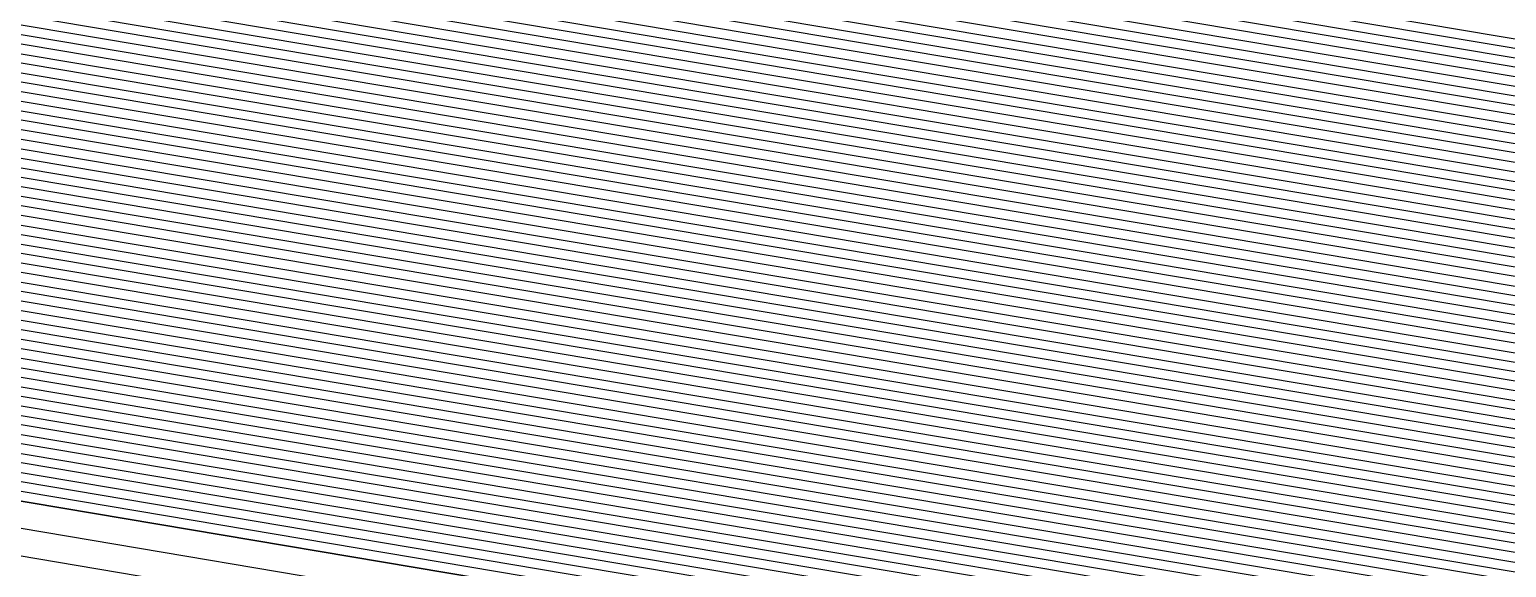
# Model space of a CAD drawing. Extents: x 7084 to 11035, y 13750 to 16729.
# Drawn here: x 8989.68 to 9026.22, y 14683.73 to 14697.03 of the extents above; entities that cross this region are included whole.
import ezdxf

# ---------------------------------------------------------------- set-up
doc = ezdxf.new("R2010")
doc.units = 0
doc.layers.add('Default', color=7, linetype='Continuous')

msp = doc.modelspace()

# ---------------------------------------------------------------- linework, layer by layer
at = {"layer": 'Default'}
for points in [[(9178.98, 14652.106), (8948.079, 14690.971), (8774.332, 14695.543), (8632.59, 14695.543), (8548.003, 14722.977), (8545.107, 14724.126), (8522.245, 14794.997), (8563.396, 14934.452), (8547.393, 15085.338), (8546.269, 15088.436), (8555.414, 15202.744), (8557.611, 15203.893), (8557.941, 15203.873), (8621.953, 15336.47)], [(8624.653, 15334.548), (8561.008, 15202.713), (8560.86, 15201.925), (8560.762, 15201.63), (8560.442, 15200.965), (8551.35, 15087.314), (8551.079, 15086.699), (8566.99, 14936.679), (8566.99, 14936.113), (8578.355, 14879.288), (8578.65, 14878.402), (8633.203, 14698.833), (8633.769, 14698.02), (8774.696, 14698.02), (8775.878, 14697.233), (8948.628, 14692.687), (8949.76, 14692.761), (9179.335, 14654.119)], [(8630.339, 15331.209), (8569.222, 15204.609), (8568.533, 15200.933), (8568.073, 15199.554), (8566.58, 15196.452), (8557.849, 15087.314), (8556.585, 15084.442), (8571.864, 14940.38), (8571.864, 14937.738), (8582.778, 14883.169), (8584.157, 14879.033), (8636.543, 14706.596), (8639.185, 14702.804), (8774.516, 14702.804), (8780.03, 14699.128), (8945.92, 14694.763), (8951.204, 14695.107), (9171.663, 14658.001), (9177.062, 14661.102), (9181.543, 14660.987), (9185.908, 14659.149), (9188.665, 14659.034)], [(8633.441, 15329.387), (8573.702, 15205.643), (8572.718, 15200.391), (8572.061, 15198.422), (8569.928, 15193.99), (8561.394, 15087.314), (8559.588, 15083.211), (8574.523, 14942.399), (8574.523, 14938.624), (8585.191, 14885.286), (8587.16, 14879.378), (8638.364, 14710.83), (8642.139, 14705.414), (8774.417, 14705.414), (8782.295, 14700.162), (8944.443, 14695.895), (8951.992, 14696.388), (9167.478, 14660.118)], [(8637.577, 15326.958), (8579.676, 15207.021), (8578.298, 15199.669), (8577.379, 15196.912), (8574.392, 15190.708), (8566.12, 15087.314), (8563.593, 15081.57), (8578.068, 14945.09), (8578.068, 14939.806), (8588.407, 14888.109), (8591.164, 14879.838), (8640.793, 14716.475), (8646.078, 14708.893), (8774.286, 14708.893), (8785.315, 14701.541), (8942.473, 14697.405), (8953.043, 14698.094), (9161.898, 14662.94)], [(8644.297, 15323.011), (8589.384, 15209.261), (8587.365, 15198.495), (8586.019, 15194.458), (8581.646, 15185.374), (8573.801, 15087.314), (8570.1, 15078.903), (8583.828, 14949.464), (8583.828, 14941.726), (8593.634, 14892.696), (8597.672, 14880.584), (8644.74, 14725.65), (8652.479, 14714.547), (8774.073, 14714.547), (8790.222, 14703.781), (8939.273, 14699.859), (8954.749, 14700.868), (9152.83, 14667.528)], [(8646.365, 15321.796), (8592.371, 15209.951), (8590.155, 15198.134), (8588.678, 15193.703), (8583.878, 15183.733), (8576.164, 15087.314), (8572.102, 15078.083), (8585.601, 14950.81), (8585.601, 14942.317), (8595.243, 14894.108), (8599.674, 14880.814), (8645.955, 14728.472), (8654.448, 14716.287), (8774.007, 14716.287), (8791.732, 14704.47), (8938.288, 14700.614), (8955.275, 14701.721), (9150.04, 14668.939)], [(9198.389, 14676.111), (9181.863, 14683.069), (9164.901, 14683.504), (9144.46, 14671.762), (8956.325, 14703.428), (8936.319, 14702.123), (8794.752, 14705.849), (8773.876, 14719.766), (8658.387, 14719.766), (8648.384, 14734.118), (8603.678, 14881.274), (8598.459, 14896.93), (8589.146, 14943.498), (8589.146, 14953.501), (8576.107, 15076.442), (8580.891, 15087.314), (8588.342, 15180.451), (8593.995, 15192.193), (8595.735, 15197.412), (8598.345, 15211.329), (8650.501, 15319.368)], [(9199.029, 14676.981), (9181.879, 14684.202), (9164.278, 14684.653), (9143.065, 14672.467), (8956.587, 14703.855), (8935.827, 14702.501), (8795.507, 14706.193), (8773.843, 14720.636), (8659.371, 14720.636), (8648.991, 14735.529), (8604.679, 14881.388), (8599.264, 14897.636), (8590.032, 14943.794), (8590.032, 14954.174), (8577.108, 15076.031), (8582.072, 15087.314), (8589.458, 15179.63), (8595.325, 15191.816), (8597.13, 15197.232), (8599.838, 15211.674), (8651.535, 15318.76)], [(8657.222, 15315.421), (8608.052, 15213.57), (8604.803, 15196.239), (8602.636, 15189.74), (8595.596, 15175.117), (8588.571, 15087.314), (8582.614, 15073.775), (8594.906, 14957.875), (8594.906, 14945.419), (8603.687, 14901.517), (8610.186, 14882.02), (8652.331, 14743.292), (8664.787, 14725.42), (8773.663, 14725.42), (8799.659, 14708.089), (8933.119, 14704.577), (8958.032, 14706.202), (9135.393, 14676.349)], [(8658.772, 15314.51), (8610.292, 15214.086), (8606.895, 15195.968), (8604.63, 15189.174), (8597.27, 15173.886), (8590.344, 15087.314), (8584.116, 15073.159), (8596.236, 14958.884), (8596.236, 14945.862), (8604.893, 14902.576), (8611.687, 14882.193), (8653.242, 14745.409), (8666.264, 14726.725), (8773.613, 14726.725), (8800.791, 14708.606), (8932.38, 14705.143), (8958.426, 14706.842), (9133.3, 14677.407), (9159.912, 14692.695), (9181.994, 14692.129), (9203.51, 14683.069)], [(8661.357, 15312.992), (8614.026, 15214.948), (8610.383, 15195.517), (8607.954, 15188.23), (8600.06, 15171.835), (8593.298, 15087.314), (8586.618, 15072.133), (8598.451, 14960.567), (8598.451, 14946.6), (8606.903, 14904.34), (8614.19, 14882.48), (8654.76, 14748.938), (8668.726, 14728.899), (8773.531, 14728.899), (8802.678, 14709.468), (8931.149, 14706.087), (8959.082, 14707.909), (9129.813, 14679.172), (9158.353, 14695.567), (9182.035, 14694.96), (9205.11, 14685.244), (9219.683, 14684.637)], [(9676.938, 14735.529), (9478.151, 14668.57), (9470.356, 14662.21), (9460.099, 14659.543), (9194.352, 14663.728), (9189.429, 14663.933), (9181.633, 14667.216), (9173.632, 14667.421), (9163.99, 14661.882), (8952.649, 14697.454), (8943.212, 14696.839), (8784.182, 14701.024), (8774.335, 14707.588), (8644.601, 14707.588), (8639.883, 14714.358), (8589.663, 14879.665), (8587.201, 14887.05), (8576.739, 14939.363), (8576.739, 14944.081), (8562.091, 15082.186), (8564.348, 15087.314), (8572.718, 15191.939), (8575.385, 15197.478)], [(9672.86, 14739.321), (9479.53, 14674.199), (9469.552, 14666.059), (9456.422, 14662.645), (9197.971, 14666.715), (9191.669, 14666.978), (9181.69, 14671.179), (9171.449, 14671.442), (9159.108, 14664.352), (8953.568, 14698.948), (8941.489, 14698.16), (8786.825, 14702.23), (8774.221, 14710.633), (8648.047, 14710.633), (8642.008, 14719.298), (8593.167, 14880.067), (8590.016, 14889.52), (8579.84, 14940.397), (8579.84, 14946.436), (8565.595, 15080.75), (8568.483, 15087.314), (8576.624, 15189.067), (8580.037, 15196.157)], [(8583.361, 15195.213), (8579.414, 15187.015), (8571.438, 15087.314), (8568.098, 15079.724), (8582.056, 14948.118), (8582.056, 14941.135), (8592.026, 14891.285), (8595.669, 14880.355), (8643.526, 14722.827), (8650.509, 14712.807), (8774.138, 14712.807), (8788.712, 14703.092), (8940.258, 14699.104), (8954.224, 14700.015), (9155.62, 14666.116), (9169.89, 14674.314), (9181.731, 14674.01), (9193.269, 14669.152), (9200.556, 14668.849), (9453.796, 14664.861), (9468.977, 14668.808), (9480.515, 14678.22), (9669.947, 14742.028)], [(9691.289, 14720.728), (9473.559, 14647.387), (9182.489, 14651.971), (9182.014, 14651.484), (9180.316, 14651.759), (9180.204, 14652.583), (8948.723, 14691.546), (8774.539, 14696.129), (8632.441, 14696.129), (8547.641, 14723.632), (8546.193, 14724.207), (8523.274, 14795.256), (8564.528, 14935.061), (8548.485, 15086.326), (8547.923, 15087.875)], [(9672.277, 14739.862), (9479.727, 14675.003), (9469.437, 14666.608), (9455.897, 14663.088), (9198.488, 14667.142), (9191.989, 14667.413), (9181.699, 14671.745), (9171.138, 14672.016), (9158.41, 14664.705), (8953.699, 14699.161), (8941.243, 14698.349), (8787.202, 14702.402), (8774.204, 14711.068), (8648.54, 14711.068), (8642.311, 14720.004), (8593.667, 14880.125), (8590.418, 14889.873), (8580.283, 14940.544), (8580.283, 14946.773), (8566.096, 15080.544), (8569.074, 15087.314)], [(9671.695, 14740.404), (9479.924, 14675.807), (9469.322, 14667.158), (9455.372, 14663.531), (9199.005, 14667.569), (9192.309, 14667.848), (9181.707, 14672.312), (9170.826, 14672.591), (9157.713, 14665.058), (8953.83, 14699.374), (8940.996, 14698.537), (8787.58, 14702.575), (8774.188, 14711.503), (8649.032, 14711.503), (8642.615, 14720.71), (8594.168, 14880.182), (8590.82, 14890.226), (8580.727, 14940.692), (8580.727, 14947.109), (8566.596, 15080.339), (8569.665, 15087.314)], [(9668.782, 14743.112), (9480.909, 14679.828), (9468.747, 14669.907), (9452.746, 14665.747), (9201.59, 14669.702), (9193.909, 14670.022), (9181.748, 14675.143), (9169.267, 14675.463), (9154.225, 14666.822), (8954.487, 14700.441), (8939.765, 14699.481), (8789.467, 14703.436), (8774.106, 14713.677), (8651.494, 14713.677), (8644.133, 14724.238), (8596.671, 14880.469), (8592.83, 14891.99), (8582.942, 14941.431), (8582.942, 14948.791), (8569.099, 15079.314)], [(8598.894, 14946.748), (8607.305, 14904.693), (8614.691, 14882.537), (8655.063, 14749.643), (8669.218, 14729.334), (8773.515, 14729.334), (8803.056, 14709.64), (8930.903, 14706.276), (8959.213, 14708.122), (9129.115, 14679.524), (9158.041, 14696.141), (9182.043, 14695.526), (9205.43, 14685.679), (9220.2, 14685.063), (9433.84, 14681.699), (9464.612, 14689.7), (9487.998, 14708.778), (9647.807, 14762.609)], [(9678.686, 14733.905), (9477.561, 14666.157), (9470.7, 14660.561), (9461.674, 14658.214), (9192.801, 14662.448), (9188.468, 14662.629), (9181.608, 14665.517), (9174.568, 14665.698), (9166.083, 14660.823), (8952.255, 14696.814), (8943.95, 14696.273), (8783.05, 14700.507), (8774.385, 14706.284), (8643.124, 14706.284), (8638.972, 14712.241), (8588.161, 14879.493), (8585.995, 14885.992), (8575.409, 14938.92), (8575.409, 14943.072)], [(9664.703, 14746.903), (9482.287, 14685.457), (9467.943, 14673.756), (9449.07, 14668.849), (9205.208, 14672.689), (9196.149, 14673.066), (9181.805, 14679.106), (9167.084, 14679.483), (9149.343, 14669.292), (8955.406, 14701.935), (8938.042, 14700.802), (8792.109, 14704.643), (8773.991, 14716.722), (8654.94, 14716.722), (8646.258, 14729.178), (8600.174, 14880.871), (8595.645, 14894.46), (8586.044, 14942.465)], [(9679.269, 14733.363), (9477.364, 14665.353), (9470.815, 14660.011), (9462.199, 14657.771), (9192.284, 14662.021), (9188.148, 14662.194), (9181.6, 14664.951), (9174.88, 14665.123), (9166.78, 14660.47), (8952.123, 14696.601), (8944.197, 14696.084), (8782.673, 14700.334), (8774.401, 14705.849), (8642.631, 14705.849), (8638.668, 14711.535), (8587.66, 14879.435), (8585.593, 14885.639), (8574.966, 14938.772)], [(8773.548, 14728.464), (8802.301, 14709.295), (8931.395, 14705.898), (8958.951, 14707.695), (9130.51, 14678.819), (9158.665, 14694.993), (9182.027, 14694.393), (9204.79, 14684.809), (9219.167, 14684.21), (9434.89, 14680.813), (9464.842, 14688.6), (9487.605, 14707.17), (9648.973, 14761.526)], [(9649.555, 14760.984), (9487.408, 14706.366), (9464.956, 14688.05), (9435.415, 14680.37), (9218.65, 14683.783), (9204.47, 14684.374), (9182.019, 14693.827), (9158.977, 14694.418), (9131.208, 14678.466), (8958.819, 14707.482), (8931.642, 14705.709), (8801.923, 14709.123), (8773.564, 14728.029)], [(9650.138, 14760.442), (9487.211, 14705.562), (9465.071, 14687.501), (9435.941, 14679.927), (9218.133, 14683.357), (9204.15, 14683.939), (9182.01, 14693.261), (9159.288, 14693.844), (9131.905, 14678.113), (8958.688, 14707.269), (8931.888, 14705.521), (8801.546, 14708.951), (8773.58, 14727.594)], [(8773.597, 14727.159), (8801.169, 14708.778), (8932.134, 14705.332), (8958.557, 14707.055), (9132.603, 14677.76), (9159.6, 14693.269), (9182.002, 14692.695), (9203.83, 14683.504), (9217.616, 14682.93), (9436.466, 14679.483), (9465.186, 14686.951), (9487.014, 14704.757), (9650.72, 14759.901)], [(8773.63, 14726.29), (8800.414, 14708.434), (8932.626, 14704.954), (8958.294, 14706.628), (9133.998, 14677.055), (9160.224, 14692.12), (9181.986, 14691.562), (9203.19, 14682.634), (9216.582, 14682.076), (9437.516, 14678.597), (9465.416, 14685.851), (9486.62, 14703.149), (9651.886, 14758.818)], [(9652.468, 14758.276), (9486.423, 14702.345), (9465.531, 14685.301), (9438.041, 14678.154), (9216.065, 14681.65), (9202.87, 14682.2), (9181.978, 14690.996), (9160.536, 14691.546), (9134.695, 14676.702), (8958.163, 14706.415), (8932.873, 14704.766), (8800.036, 14708.261), (8773.646, 14725.855)], [(9653.634, 14757.193), (9486.029, 14700.737), (9465.761, 14684.202), (9439.092, 14677.268), (9215.031, 14680.796), (9202.23, 14681.33), (9181.961, 14689.864), (9161.159, 14690.397), (9136.09, 14675.996), (8957.9, 14705.988), (8933.365, 14704.388), (8799.281, 14707.917), (8773.679, 14724.985)], [(8773.695, 14724.55), (8798.904, 14707.744), (8933.611, 14704.199), (8957.769, 14705.775), (9136.788, 14675.643), (9161.471, 14689.823), (9181.953, 14689.298), (9201.91, 14680.895), (9214.514, 14680.37), (9439.617, 14676.825), (9465.875, 14683.652), (9485.832, 14699.932), (9654.216, 14756.651)], [(9654.799, 14756.11), (9485.635, 14699.128), (9465.99, 14683.102), (9440.142, 14676.382), (9213.997, 14679.943), (9201.59, 14680.46), (9181.945, 14688.731), (9161.783, 14689.248), (9137.485, 14675.29), (8957.638, 14705.562), (8933.857, 14704.011), (8798.526, 14707.572), (8773.712, 14724.115)], [(9655.381, 14755.568), (9485.438, 14698.324), (9466.105, 14682.552), (9440.667, 14675.938), (9213.48, 14679.516), (9201.27, 14680.025), (9181.937, 14688.165), (9162.095, 14688.674), (9138.183, 14674.937), (8957.507, 14705.348), (8934.103, 14703.822), (8798.149, 14707.4), (8773.728, 14723.68)], [(8773.745, 14723.245), (8797.771, 14707.227), (8934.35, 14703.633), (8957.375, 14705.135), (9138.88, 14674.585), (9162.407, 14688.1), (9181.928, 14687.599), (9200.95, 14679.59), (9212.963, 14679.09), (9441.192, 14675.495), (9466.22, 14682.003), (9485.241, 14697.52), (9655.964, 14755.027)], [(8934.596, 14703.445), (8957.244, 14704.922), (9139.578, 14674.232), (9162.718, 14687.525), (9181.92, 14687.033), (9200.629, 14679.155), (9212.446, 14678.663), (9441.717, 14675.052), (9466.335, 14681.453), (9485.044, 14696.716), (9656.547, 14754.485)], [(9657.129, 14753.943), (9484.847, 14695.912), (9466.45, 14680.903), (9442.243, 14674.609), (9211.929, 14678.236), (9200.309, 14678.72), (9181.912, 14686.467), (9163.03, 14686.951), (9140.275, 14673.879), (8957.113, 14704.708), (8934.842, 14703.256), (8797.016, 14706.883), (8773.777, 14722.375)], [(9657.712, 14753.402), (9484.65, 14695.107), (9466.565, 14680.353), (9442.768, 14674.166), (9211.412, 14677.809), (9199.989, 14678.285), (9181.904, 14685.9), (9163.342, 14686.376), (9140.973, 14673.526), (8956.981, 14704.495), (8935.088, 14703.067), (8796.639, 14706.71), (8773.794, 14721.941)], [(9658.294, 14752.86), (9484.454, 14694.303), (9466.68, 14679.803), (9443.293, 14673.723), (9210.895, 14677.383), (9199.669, 14677.85), (9181.896, 14685.334), (9163.654, 14685.802), (9141.67, 14673.173), (8956.85, 14704.282), (8935.334, 14702.878), (8796.261, 14706.538), (8773.81, 14721.506)], [(8773.827, 14721.071), (8795.884, 14706.366), (8935.58, 14702.69), (8956.719, 14704.068), (9142.368, 14672.82), (9163.966, 14685.228), (9181.887, 14684.768), (9199.349, 14677.416), (9210.378, 14676.956), (9443.818, 14673.28), (9466.794, 14679.254), (9484.257, 14693.499), (9658.877, 14752.319)], [(9660.042, 14751.235), (9483.863, 14691.891), (9467.024, 14678.154), (9444.868, 14672.394), (9209.344, 14676.103), (9198.709, 14676.546), (9181.871, 14683.636), (9164.589, 14684.079), (9143.763, 14672.115), (8956.456, 14703.642), (8936.073, 14702.312), (8795.129, 14706.021), (8773.859, 14720.201)], [(9661.208, 14750.152), (9483.469, 14690.282), (9467.254, 14677.054), (9445.919, 14671.507), (9208.31, 14675.249), (9198.069, 14675.676), (9181.854, 14682.503), (9165.213, 14682.93), (9145.158, 14671.409), (8956.194, 14703.215), (8936.565, 14701.935), (8794.374, 14705.676), (8773.892, 14719.331)], [(9661.79, 14749.611), (9483.272, 14689.478), (9467.369, 14676.505), (9446.444, 14671.064), (9207.793, 14674.823), (9197.749, 14675.241), (9181.846, 14681.937), (9165.525, 14682.355), (9145.855, 14671.056), (8956.062, 14703.001), (8936.811, 14701.746), (8793.997, 14705.504), (8773.909, 14718.896)], [(9662.373, 14749.069), (9483.075, 14688.674), (9467.484, 14675.955), (9446.969, 14670.621), (9207.276, 14674.396), (9197.429, 14674.806), (9181.838, 14681.371), (9165.837, 14681.781), (9146.553, 14670.703), (8955.931, 14702.788), (8937.058, 14701.557), (8793.619, 14705.332), (8773.925, 14718.461)], [(8955.8, 14702.575), (9147.25, 14670.35), (9166.148, 14681.207), (9181.83, 14680.805), (9197.109, 14674.371), (9206.759, 14673.969), (9447.494, 14670.178), (9467.599, 14675.405), (9482.878, 14687.87), (9662.955, 14748.528)], [(9663.538, 14747.986), (9482.681, 14687.066), (9467.714, 14674.855), (9448.02, 14669.735), (9206.242, 14673.542), (9196.789, 14673.936), (9181.822, 14680.238), (9166.46, 14680.632), (9147.948, 14669.997), (8955.668, 14702.361), (8937.55, 14701.18), (8792.864, 14704.987), (8773.958, 14717.591)], [(8773.974, 14717.156), (8792.487, 14704.815), (8937.796, 14700.991), (8955.537, 14702.148), (9148.645, 14669.645), (9166.772, 14680.058), (9181.813, 14679.672), (9196.469, 14673.501), (9205.725, 14673.116), (9448.545, 14669.292), (9467.828, 14674.306), (9482.484, 14686.261), (9664.121, 14747.444)], [(9665.868, 14745.82), (9481.893, 14683.849), (9468.173, 14672.656), (9450.12, 14667.962), (9204.174, 14671.836), (9195.509, 14672.197), (9181.789, 14677.974), (9167.708, 14678.335), (9150.738, 14668.586), (8955.143, 14701.508), (8938.535, 14700.425), (8791.354, 14704.298)], [(9666.451, 14745.278), (9481.696, 14683.045), (9468.288, 14672.106), (9450.645, 14667.519), (9203.657, 14671.409), (9195.189, 14671.762), (9181.781, 14677.407), (9168.019, 14677.76), (9151.435, 14668.233), (8955.012, 14701.295), (8938.781, 14700.236), (8790.977, 14704.126)], [(8954.881, 14701.081), (9152.133, 14667.88), (9168.331, 14677.186), (9181.772, 14676.841), (9194.869, 14671.327), (9203.14, 14670.982), (9451.171, 14667.076), (9468.403, 14671.557), (9481.499, 14682.241), (9667.034, 14744.736)], [(9668.199, 14743.653), (9481.106, 14680.632), (9468.633, 14670.457), (9452.221, 14666.19), (9202.107, 14670.129), (9194.229, 14670.457), (9181.756, 14675.709), (9168.955, 14676.037), (9153.528, 14667.175), (8954.618, 14700.655), (8939.519, 14699.67), (8789.844, 14703.609)], [(9669.364, 14742.57), (9480.712, 14679.024), (9468.862, 14669.357), (9453.271, 14665.304), (9201.073, 14669.275), (9193.589, 14669.587), (9181.74, 14674.576), (9169.579, 14674.888), (9154.923, 14666.469), (8954.355, 14700.228), (8940.012, 14699.292), (8789.09, 14703.264), (8774.122, 14713.242), (8651.001, 14713.242)], [(9670.529, 14741.487), (9480.318, 14677.416), (9469.092, 14668.258), (9454.322, 14664.417), (9200.039, 14668.422), (9192.949, 14668.717), (9181.723, 14673.444), (9170.202, 14673.739), (9156.318, 14665.763), (8954.093, 14699.801), (8940.504, 14698.915), (8788.335, 14702.919)], [(8787.957, 14702.747), (8940.75, 14698.726), (8953.962, 14699.588), (9157.015, 14665.41), (9170.514, 14673.165), (9181.715, 14672.878), (9192.629, 14668.282), (9199.522, 14667.995), (9454.847, 14663.974), (9469.207, 14667.708), (9480.121, 14676.611), (9671.112, 14740.945)], [(9673.442, 14738.779), (9479.333, 14673.395), (9469.667, 14665.509), (9456.947, 14662.202), (9197.454, 14666.288), (9191.349, 14666.543), (9181.682, 14670.613), (9171.761, 14670.867), (9159.805, 14663.999), (8953.436, 14698.734), (8941.735, 14697.971), (8786.447, 14702.058)], [(9674.025, 14738.237), (9479.136, 14672.591), (9469.781, 14664.959), (9457.473, 14661.759), (9196.937, 14665.862), (9191.029, 14666.108), (9181.674, 14670.047), (9172.073, 14670.293), (9160.503, 14663.646), (8953.305, 14698.521), (8941.981, 14697.783), (8786.07, 14701.885)], [(8785.692, 14701.713), (8942.227, 14697.594), (8953.174, 14698.308), (9161.2, 14663.293), (9172.385, 14669.718), (9181.666, 14669.481), (9190.709, 14665.673), (9196.42, 14665.435), (9457.998, 14661.316), (9469.896, 14664.409), (9478.939, 14671.786), (9674.608, 14737.696)], [(8784.937, 14701.368), (8942.72, 14697.216), (8952.911, 14697.881), (9162.595, 14662.588), (9173.009, 14668.57), (9181.649, 14668.348), (9190.069, 14664.803), (9195.386, 14664.582), (9459.048, 14660.429), (9470.126, 14663.31), (9478.545, 14670.178), (9675.773, 14736.613)], [(9676.356, 14736.071), (9478.348, 14669.374), (9470.241, 14662.76), (9459.573, 14659.986), (9194.869, 14664.155), (9189.749, 14664.368), (9181.641, 14667.782), (9173.32, 14667.995), (9163.293, 14662.235), (8952.78, 14697.668), (8942.966, 14697.028), (8784.56, 14701.196)], [(9677.521, 14734.988), (9477.954, 14667.765), (9470.471, 14661.66), (9460.624, 14659.1), (9193.835, 14663.302), (9189.108, 14663.498), (9181.625, 14666.649), (9173.944, 14666.846), (9164.688, 14661.529), (8952.517, 14697.241), (8943.458, 14696.65), (8783.805, 14700.851)], [(8783.427, 14700.679), (8943.704, 14696.461), (8952.386, 14697.028), (9165.385, 14661.176), (9174.256, 14666.272), (9181.617, 14666.083), (9188.788, 14663.064), (9193.318, 14662.875), (9461.149, 14658.657), (9470.586, 14661.111), (9477.758, 14666.961), (9678.103, 14734.446)], [(8781.918, 14699.99), (8944.689, 14695.706), (8951.861, 14696.174), (9168.175, 14659.765), (9175.503, 14663.974), (9181.584, 14663.818), (9187.508, 14661.324), (9191.25, 14661.168), (9463.25, 14656.885), (9471.045, 14658.911), (9476.97, 14663.745), (9680.434, 14732.28)], [(9681.016, 14731.738), (9476.773, 14662.94), (9471.16, 14658.362), (9463.775, 14656.441), (9190.733, 14660.741), (9187.188, 14660.889), (9181.576, 14663.252), (9175.815, 14663.4), (9168.873, 14659.412), (8951.73, 14695.961), (8944.935, 14695.518), (8781.54, 14699.818)], [(8781.163, 14699.645), (8945.181, 14695.329), (8951.598, 14695.747), (9169.57, 14659.059), (9176.127, 14662.826), (9181.567, 14662.686), (9186.868, 14660.454), (9190.216, 14660.315), (9464.3, 14655.998), (9471.275, 14657.812), (9476.576, 14662.136), (9681.599, 14731.197)], [(9682.182, 14730.655), (9476.379, 14661.332), (9471.39, 14657.262), (9464.825, 14655.555), (9189.699, 14659.888), (9186.548, 14660.019), (9181.559, 14662.12), (9176.439, 14662.251), (9170.268, 14658.706), (8951.467, 14695.534), (8945.427, 14695.14), (8780.785, 14699.473)], [(8780.408, 14699.301), (8945.674, 14694.952), (8951.336, 14695.321), (9170.965, 14658.353), (9176.75, 14661.677), (9181.551, 14661.554), (9186.228, 14659.584), (9189.182, 14659.461), (9465.35, 14655.112), (9471.505, 14656.712), (9476.182, 14660.528), (9682.764, 14730.114)], [(8638.693, 14702.37), (8774.532, 14702.37), (8779.653, 14698.956), (8946.166, 14694.574), (8951.073, 14694.894), (9172.36, 14657.648), (9177.374, 14660.528), (9181.534, 14660.421), (9185.588, 14658.714), (9188.148, 14658.608), (9466.401, 14654.226), (9471.734, 14655.613), (9475.788, 14658.92), (9683.93, 14729.03)], [(8779.275, 14698.784), (8946.412, 14694.385), (8950.942, 14694.681), (9173.058, 14657.295), (9177.686, 14659.954), (9181.526, 14659.855), (9185.268, 14658.28), (9187.631, 14658.181), (9466.926, 14653.783), (9471.849, 14655.063), (9475.591, 14658.115), (9684.512, 14728.489)], [(9685.095, 14727.947), (9475.394, 14657.311), (9471.964, 14654.513), (9467.451, 14653.34), (9187.114, 14657.754), (9184.948, 14657.845), (9181.518, 14659.289), (9177.998, 14659.379), (9173.755, 14656.942), (8950.811, 14694.467), (8946.658, 14694.197), (8778.898, 14698.611)], [(8778.52, 14698.439), (8946.905, 14694.008), (8950.679, 14694.254), (9174.453, 14656.589), (9178.31, 14658.805), (9181.51, 14658.723), (9184.628, 14657.41), (9186.597, 14657.328), (9467.976, 14652.896), (9472.079, 14653.963), (9475.197, 14656.507), (9685.677, 14727.406)], [(8950.548, 14694.041), (9175.15, 14656.236), (9178.621, 14658.23), (9181.502, 14658.156), (9184.308, 14656.975), (9186.081, 14656.901), (9468.501, 14652.453), (9472.194, 14653.413), (9475, 14655.703), (9686.26, 14726.864)], [(9686.843, 14726.322), (9474.803, 14654.899), (9472.309, 14652.864), (9469.027, 14652.01), (9185.564, 14656.474), (9183.988, 14656.54), (9181.493, 14657.59), (9178.933, 14657.656), (9175.848, 14655.883), (8950.417, 14693.827), (8947.397, 14693.63), (8777.765, 14698.094)], [(8777.388, 14697.922), (8947.643, 14693.442), (8950.285, 14693.614), (9176.545, 14655.531), (9179.245, 14657.081), (9181.485, 14657.024), (9183.668, 14656.105), (9185.047, 14656.048), (9469.552, 14651.567), (9472.424, 14652.314), (9474.606, 14654.095), (9687.425, 14725.781)], [(9688.008, 14725.239), (9474.41, 14653.29), (9472.539, 14651.764), (9470.077, 14651.124), (9184.53, 14655.621), (9183.348, 14655.67), (9181.477, 14656.458), (9179.557, 14656.507), (9177.243, 14655.178), (8950.154, 14693.401), (8947.889, 14693.253), (8777.011, 14697.75)], [(8950.023, 14693.187), (9177.94, 14654.825), (9179.869, 14655.933), (9181.469, 14655.892), (9183.028, 14655.235), (9184.013, 14655.194), (9470.602, 14650.681), (9472.653, 14651.214), (9474.213, 14652.486), (9688.59, 14724.698)], [(9689.173, 14724.156), (9474.016, 14651.682), (9472.768, 14650.664), (9471.127, 14650.238), (9183.496, 14654.767), (9182.708, 14654.8), (9181.461, 14655.325), (9180.181, 14655.358), (9178.638, 14654.472), (8949.891, 14692.974), (8948.382, 14692.875), (8776.256, 14697.405)], [(9690.338, 14723.073), (9473.622, 14650.074), (9472.998, 14649.565), (9472.178, 14649.352), (9182.462, 14653.914), (9182.068, 14653.93), (9181.444, 14654.193), (9180.804, 14654.209), (9180.033, 14653.766), (8949.629, 14692.547), (8948.874, 14692.498), (8775.501, 14697.06)], [(9690.921, 14722.531), (9473.425, 14649.269), (9473.113, 14649.015), (9472.703, 14648.908), (9181.945, 14653.487), (9181.748, 14653.496), (9181.436, 14653.627), (9181.116, 14653.635), (9180.73, 14653.413), (8949.498, 14692.334), (8949.12, 14692.309), (8775.123, 14696.888)], [(9691.504, 14721.99), (9473.228, 14648.465), (9181.428, 14653.061), (8949.366, 14692.121), (9181.428, 14653.061)]]:
    msp.add_lwpolyline(points, dxfattribs=at)

doc.saveas('drawing.dxf')
